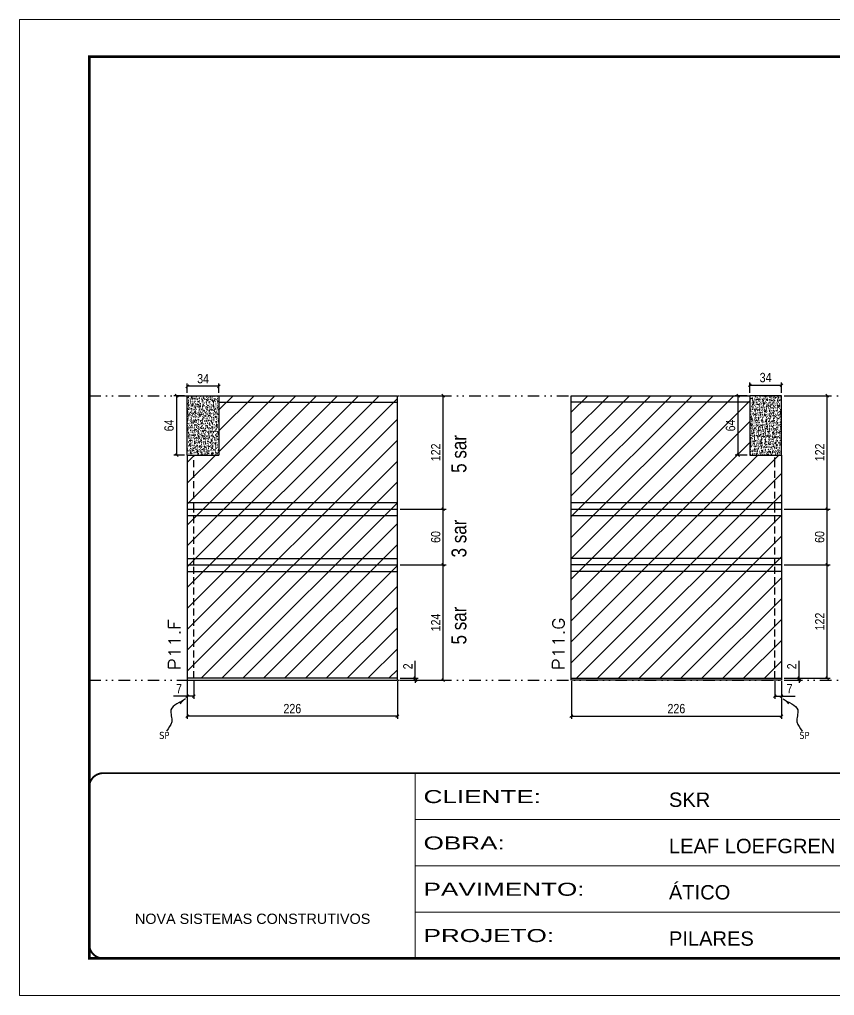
# Model space of a CAD drawing. Extents: x 14400 to 27878, y -21631 to 6985.
# Drawn here: x 16012 to 16889, y 1340 to 2390 of the extents above; entities that cross this region are included whole.
import ezdxf

# ---------------------------------------------------------------- set-up
doc = ezdxf.new("R2010")
doc.units = 0
for name, pattern in [('CONTINUO', [0]), ('DASHED', [0.75, 0.5, -0.25]), ('DIVIDE2', [0.625, 0.25, -0.125, 0, -0.125, 0, -0.125]), ('HIDDEN', [0.375, 0.25, -0.125])]:
    doc.linetypes.add(name, pattern=pattern)
for name, color, linetype in [('COTA', 241, 'Continuous'), ('NOMENCLATURA', 7, 'Continuous'), ('Nível', 160, 'Continuous'), ('Painéis', 200, 'Continuous'), ('SARR_2.2x7', 40, 'Continuous'), ('texto', 7, 'Continuous')]:
    doc.layers.add(name, color=color, linetype=linetype)
for name, color, linetype, lineweight in [('Folhas', 255, 'Continuous', 9), ('Hachura', 251, 'Continuous', 9), ('SARRAFO DE PRESSAO', 251, 'DASHED', 9), ('Texto Seção', 7, 'Continuous', 15)]:
    doc.layers.add(name, color=color, linetype=linetype, lineweight=lineweight)
doc.styles.add('ARIAL', font='arial.ttf')
doc.styles.add('ARIAL_NARROW', font='ARIALN.TTF', dxfattribs={"height": 0.2})
doc.styles.add('COTA TECNICA', font='techl___.ttf', dxfattribs={"height": 10})
doc.styles.add('COTA TECNICA-50', font='techl___.ttf', dxfattribs={"height": 10})
doc.styles.add('REGUA-120', font='ROMANS.shx', dxfattribs={"height": 15})
doc.styles.get("Standard").update_dxf_attribs({"font": 'arial.ttf'})
doc.styles.add('Tecnologia', font='')
doc.styles.get('Tecnologia').set_extended_font_data('Forgotten Futurist')
doc.dimstyles.new('COTA PAINEL-50', dxfattribs={"dimtxt": 10, "dimasz": 3, "dimexe": 3, "dimexo": 3, "dimgap": 3, "dimtad": 1, "dimdec": 1, "dimzin": 12, "dimdsep": 46, "dimtxsty": 'COTA TECNICA-50', "dimblk1": 'OBLIQUE', "dimblk2": 'OBLIQUE', "dimsah": 1, "dimcen": 0.9, "dimclrd": 4, "dimclre": 4, "dimclrt": 240, "dimadec": 1, "dimazin": 3, "dimtfac": 1, "dimtdec": 1, "dimtmove": 0, "dimatfit": 3, "dimfxl": 1, "dimtolj": 1, "dimtzin": 12, "dimarcsym": 0})
doc.dimstyles.new('PAINEL', dxfattribs={"dimtxt": 10, "dimasz": 3, "dimexe": 3, "dimexo": 3, "dimgap": 3, "dimtad": 1, "dimdec": 1, "dimzin": 12, "dimdsep": 46, "dimtxsty": 'COTA TECNICA', "dimblk1": 'OBLIQUE', "dimblk2": 'OBLIQUE', "dimsah": 1, "dimcen": 0.9, "dimclrd": 4, "dimclre": 4, "dimclrt": 240, "dimadec": 1, "dimazin": 3, "dimtfac": 1, "dimtdec": 1, "dimtmove": 0, "dimatfit": 3, "dimfxl": 1, "dimtolj": 1, "dimtzin": 12, "dimarcsym": 0})
doc.dimstyles.get("Standard").update_dxf_attribs({"dimtxt": 0.18, "dimasz": 0.18, "dimexe": 0.18, "dimexo": 0.0625, "dimgap": 0.09, "dimtad": 0, "dimtih": 1, "dimtoh": 1, "dimdec": 4, "dimzin": 0, "dimdsep": 46, "dimtxsty": 'Standard', "dimcen": 0.09, "dimadec": 0, "dimazin": 0, "dimtfac": 1, "dimtdec": 4, "dimtofl": 0, "dimtmove": 0, "dimatfit": 3, "dimfxl": 1, "dimtolj": 1, "dimtzin": 0, "dimarcsym": 0})

# ---------------------------------------------------------------- blocks, each defined once
blk = doc.blocks.new('9999999999')
at = {"color": 30, "linetype": 'CONTINUO'}
for p, q in [((98564.6, 34230.2), (98564.6, 34429.4)), ((98564.6, 34379.6), (99584, 34379.6)), ((98564.6, 34329.8), (99488, 34329.8)), ((98564.6, 34280), (99488, 34280))]:
    blk.add_line(p, q, dxfattribs=at)
at = {"color": 30, "linetype": 'CONTINUO', "const_width": 2}
blk.add_lwpolyline([(99584, 34230.2), (99584, 34414.4, 0.414214), (99569, 34429.4), (98229, 34429.4, 0.414214), (98214, 34414.4), (98214, 34245.2, 0.414214), (98229, 34230.2), (99584, 34230.2)], format="xyb", dxfattribs=at)
at = {"layer": 'Folhas'}
blk.add_lwpolyline([(98139, 34190.2), (99624, 34190.2), (99624, 35240.2), (98139, 35240.2)], close=True, dxfattribs=at)
at = {"layer": 'Folhas', "color": 30, "const_width": 3}
blk.add_lwpolyline([(98214, 34230.2), (99584, 34230.2), (99584, 35200.2), (98214, 35200.2)], close=True, dxfattribs=at)
at = {"color": 7, "linetype": 'Continuous', "ltscale": 5, "style": 'ARIAL'}
for s, height, p in [('SKR', 15.48, (98837.7, 34393.1)), ('LEAF LOEFGREN', 15.483, (98837.7, 34343.3)), ('ÁTICO', 15.48, (98837.7, 34293.5)), ('NOVA SISTEMAS CONSTRUTIVOS', 11.059, (98263.2, 34267.2)), ('PILARES', 15.48, (98837.7, 34243.7))]:
    blk.add_text(s, height=height, dxfattribs=at).set_placement(p)
at = {"layer": 'Folhas', "color": 7, "style": 'Tecnologia', "width": 1.5}
for s, p in [('CLIENTE:', (98573.7, 34397.2)), ('OBRA:', (98573.7, 34347.3)), ('PAVIMENTO:', (98573.7, 34297.5)), ('PROJETO:', (98573.7, 34247.7))]:
    blk.add_text(s, height=14, dxfattribs=at).set_placement(p)
blk = doc.blocks.new('_Oblique')
at = {"color": 0, "linetype": 'ByBlock', "lineweight": -2}
blk.add_line((-0.5, -0.5), (0.5, 0.5), dxfattribs=at)
blk = doc.blocks.new('*D1088')
at = {"layer": 'COTA', "color": 4, "lineweight": -2, "transparency": 16777216}
for p, q in [((16192.5, 1678.7), (16192.5, 1637.9)), ((16418.5, 1678.7), (16418.5, 1637.9)), ((16418.5, 1640.9), (16192.5, 1640.9))]:
    blk.add_line(p, q, dxfattribs=at)
at = {"layer": 'Defpoints', "color": 0, "transparency": 16777216}
for p in [(16192.5, 1681.7), (16418.5, 1681.7), (16192.5, 1640.9)]:
    blk.add_point(p, dxfattribs=at)
at = {"layer": 'COTA', "color": 4, "lineweight": -2, "transparency": 16777216, "xscale": 3, "yscale": 3, "zscale": 3, "rotation": 180}
blk.add_blockref('_Oblique', (16192.5, 1640.9), dxfattribs=at)
at = {"layer": 'COTA', "color": 4, "lineweight": -2, "transparency": 16777216, "xscale": 3, "yscale": 3, "zscale": 3}
blk.add_blockref('_Oblique', (16418.5, 1640.9), dxfattribs=at)
at = {"layer": 'COTA', "color": 240, "transparency": 16777216, "insert": (16305.5, 1649), "char_height": 10, "attachment_point": 5, "style": 'COTA TECNICA'}
blk.add_mtext('\\A1;226', dxfattribs=at)
blk = doc.blocks.new('*D1089')
at = {"layer": 'COTA', "color": 4, "lineweight": -2, "transparency": 16777216}
for p, q in [((16192.5, 1676.7), (16192.5, 1659.5)), ((16199.5, 1678.7), (16199.5, 1659.5)), ((16192.5, 1662.5), (16177.8, 1662.5)), ((16199.5, 1662.5), (16192.5, 1662.5))]:
    blk.add_line(p, q, dxfattribs=at)
at = {"layer": 'Defpoints', "color": 0, "transparency": 16777216}
for p in [(16199.5, 1681.7), (16192.5, 1679.7), (16192.5, 1662.5)]:
    blk.add_point(p, dxfattribs=at)
at = {"layer": 'COTA', "color": 4, "lineweight": -2, "transparency": 16777216, "xscale": 3, "yscale": 3, "zscale": 3, "rotation": 180}
blk.add_blockref('_Oblique', (16192.5, 1662.5), dxfattribs=at)
at = {"layer": 'COTA', "color": 4, "lineweight": -2, "transparency": 16777216, "xscale": 3, "yscale": 3, "zscale": 3}
blk.add_blockref('_Oblique', (16199.5, 1662.5), dxfattribs=at)
at = {"layer": 'COTA', "color": 240, "transparency": 16777216, "insert": (16183.6, 1670.5), "char_height": 10, "attachment_point": 5, "style": 'COTA TECNICA-50'}
blk.add_mtext('\\A1;7', dxfattribs=at)
blk = doc.blocks.new('*D1090')
at = {"layer": 'COTA', "color": 4, "lineweight": -2, "transparency": 16777216}
for p, q in [((16437.8, 1681.7), (16437.8, 1700.5)), ((16421.5, 1681.7), (16440.8, 1681.7)), ((16437.8, 1679.7), (16437.8, 1681.7)), ((16421.5, 1679.7), (16440.8, 1679.7)), ((16437.8, 1679.7), (16437.8, 1676.7))]:
    blk.add_line(p, q, dxfattribs=at)
at = {"layer": 'Defpoints', "color": 0, "transparency": 16777216}
for p in [(16418.5, 1681.7), (16418.5, 1679.7), (16437.8, 1679.7)]:
    blk.add_point(p, dxfattribs=at)
at = {"layer": 'COTA', "color": 4, "lineweight": -2, "transparency": 16777216, "xscale": 3, "yscale": 3, "zscale": 3}
for p, rotation in [((16437.8, 1681.7), 270), ((16437.8, 1679.7), 90)]:
    blk.add_blockref('_Oblique', p, dxfattribs=dict(at, rotation=rotation))
at = {"layer": 'COTA', "color": 240, "transparency": 16777216, "insert": (16429.8, 1694.5), "char_height": 10, "attachment_point": 5, "rotation": 90, "style": 'COTA TECNICA-50'}
blk.add_mtext('\\A1;2', dxfattribs=at)
blk = doc.blocks.new('*D1091')
at = {"layer": 'COTA', "color": 4, "linetype": 'ByBlock', "lineweight": -2, "transparency": 16777216}
for p, q in [((16421.5, 1803.7), (16470.9, 1803.7)), ((16467.9, 1679.7), (16467.9, 1803.7)), ((16421.5, 1679.7), (16470.9, 1679.7))]:
    blk.add_line(p, q, dxfattribs=at)
at = {"layer": 'Defpoints', "color": 0, "linetype": 'ByBlock', "transparency": 16777216}
for p in [(16418.5, 1803.7), (16467.9, 1803.7), (16418.5, 1679.7)]:
    blk.add_point(p, dxfattribs=at)
at = {"layer": 'COTA', "color": 4, "linetype": 'ByBlock', "lineweight": -2, "transparency": 16777216, "xscale": 3, "yscale": 3, "zscale": 3}
for p, rotation in [((16467.9, 1803.7), 90), ((16467.9, 1679.7), 270)]:
    blk.add_blockref('_Oblique', p, dxfattribs=dict(at, rotation=rotation))
at = {"layer": 'COTA', "color": 240, "linetype": 'ByBlock', "transparency": 16777216, "insert": (16459.8, 1741.7), "char_height": 10, "attachment_point": 5, "rotation": 90, "style": 'COTA TECNICA'}
blk.add_mtext('\\A1;124', dxfattribs=at)
blk = doc.blocks.new('*D1098')
at = {"layer": 'COTA', "color": 4, "lineweight": -2, "transparency": 16777216}
for p, q in [((16605.7, 1678.7), (16605.7, 1637.9)), ((16831.7, 1678.7), (16831.7, 1637.9)), ((16605.7, 1640.9), (16831.7, 1640.9))]:
    blk.add_line(p, q, dxfattribs=at)
at = {"layer": 'Defpoints', "color": 0, "transparency": 16777216}
for p in [(16605.7, 1681.7), (16831.7, 1681.7), (16831.7, 1640.9)]:
    blk.add_point(p, dxfattribs=at)
at = {"layer": 'COTA', "color": 4, "lineweight": -2, "transparency": 16777216, "xscale": 3, "yscale": 3, "zscale": 3, "rotation": 180}
blk.add_blockref('_Oblique', (16605.7, 1640.9), dxfattribs=at)
at = {"layer": 'COTA', "color": 4, "lineweight": -2, "transparency": 16777216, "xscale": 3, "yscale": 3, "zscale": 3}
blk.add_blockref('_Oblique', (16831.7, 1640.9), dxfattribs=at)
at = {"layer": 'COTA', "color": 240, "transparency": 16777216, "insert": (16718.7, 1649), "char_height": 10, "attachment_point": 5, "style": 'COTA TECNICA'}
blk.add_mtext('\\A1;226', dxfattribs=at)
blk = doc.blocks.new('*D1099')
at = {"layer": 'COTA', "color": 4, "lineweight": -2, "transparency": 16777216}
for p, q in [((16824.7, 1678.7), (16824.7, 1659.5)), ((16831.7, 1676.7), (16831.7, 1659.5)), ((16824.7, 1662.5), (16831.7, 1662.5)), ((16831.7, 1662.5), (16846.4, 1662.5))]:
    blk.add_line(p, q, dxfattribs=at)
at = {"layer": 'Defpoints', "color": 0, "transparency": 16777216}
for p in [(16824.7, 1681.7), (16831.7, 1679.7), (16831.7, 1662.5)]:
    blk.add_point(p, dxfattribs=at)
at = {"layer": 'COTA', "color": 4, "lineweight": -2, "transparency": 16777216, "xscale": 3, "yscale": 3, "zscale": 3, "rotation": 180}
blk.add_blockref('_Oblique', (16824.7, 1662.5), dxfattribs=at)
at = {"layer": 'COTA', "color": 4, "lineweight": -2, "transparency": 16777216, "xscale": 3, "yscale": 3, "zscale": 3}
blk.add_blockref('_Oblique', (16831.7, 1662.5), dxfattribs=at)
at = {"layer": 'COTA', "color": 240, "transparency": 16777216, "insert": (16840.5, 1670.5), "char_height": 10, "attachment_point": 5, "style": 'COTA TECNICA-50'}
blk.add_mtext('\\A1;7', dxfattribs=at)
blk = doc.blocks.new('*D1100')
at = {"layer": 'COTA', "color": 4, "lineweight": -2, "transparency": 16777216}
for p, q in [((16850.9, 1681.7), (16850.9, 1700.5)), ((16834.7, 1681.7), (16853.9, 1681.7)), ((16850.9, 1679.7), (16850.9, 1681.7)), ((16834.7, 1679.7), (16853.9, 1679.7)), ((16850.9, 1679.7), (16850.9, 1676.7))]:
    blk.add_line(p, q, dxfattribs=at)
at = {"layer": 'Defpoints', "color": 0, "transparency": 16777216}
for p in [(16831.7, 1681.7), (16831.7, 1679.7), (16850.9, 1679.7)]:
    blk.add_point(p, dxfattribs=at)
at = {"layer": 'COTA', "color": 4, "lineweight": -2, "transparency": 16777216, "xscale": 3, "yscale": 3, "zscale": 3}
for p, rotation in [((16850.9, 1681.7), 270), ((16850.9, 1679.7), 90)]:
    blk.add_blockref('_Oblique', p, dxfattribs=dict(at, rotation=rotation))
at = {"layer": 'COTA', "color": 240, "transparency": 16777216, "insert": (16842.9, 1694.5), "char_height": 10, "attachment_point": 5, "rotation": 90, "style": 'COTA TECNICA-50'}
blk.add_mtext('\\A1;2', dxfattribs=at)
blk = doc.blocks.new('*D1101')
at = {"layer": 'COTA', "color": 4, "lineweight": -2, "transparency": 16777216}
for p, q in [((16797.7, 1988.7), (16797.7, 2000)), ((16797.7, 1997), (16831.7, 1997)), ((16831.7, 1988.7), (16831.7, 2000))]:
    blk.add_line(p, q, dxfattribs=at)
at = {"layer": 'Defpoints', "color": 0, "transparency": 16777216}
for p in [(16831.7, 1997), (16797.7, 1985.7), (16831.7, 1985.7)]:
    blk.add_point(p, dxfattribs=at)
at = {"layer": 'COTA', "color": 4, "lineweight": -2, "transparency": 16777216, "xscale": 3, "yscale": 3, "zscale": 3, "rotation": 180}
blk.add_blockref('_Oblique', (16797.7, 1997), dxfattribs=at)
at = {"layer": 'COTA', "color": 4, "lineweight": -2, "transparency": 16777216, "xscale": 3, "yscale": 3, "zscale": 3}
blk.add_blockref('_Oblique', (16831.7, 1997), dxfattribs=at)
at = {"layer": 'COTA', "color": 240, "transparency": 16777216, "insert": (16814.7, 2005.2), "char_height": 10, "attachment_point": 5, "style": 'COTA TECNICA'}
blk.add_mtext('\\A1;34', dxfattribs=at)
blk = doc.blocks.new('*D1102')
at = {"layer": 'COTA', "color": 4, "lineweight": -2, "transparency": 16777216}
for p, q in [((16834.7, 1803.7), (16884, 1803.7)), ((16881, 1681.7), (16881, 1803.7)), ((16834.7, 1681.7), (16884, 1681.7))]:
    blk.add_line(p, q, dxfattribs=at)
at = {"layer": 'Defpoints', "color": 0, "transparency": 16777216}
for p in [(16831.7, 1803.7), (16881, 1803.7), (16831.7, 1681.7)]:
    blk.add_point(p, dxfattribs=at)
at = {"layer": 'COTA', "color": 4, "lineweight": -2, "transparency": 16777216, "xscale": 3, "yscale": 3, "zscale": 3}
for p, rotation in [((16881, 1803.7), 90), ((16881, 1681.7), 270)]:
    blk.add_blockref('_Oblique', p, dxfattribs=dict(at, rotation=rotation))
at = {"layer": 'COTA', "color": 240, "transparency": 16777216, "insert": (16873, 1742.7), "char_height": 10, "attachment_point": 5, "rotation": 90, "style": 'COTA TECNICA'}
blk.add_mtext('\\A1;122', dxfattribs=at)
blk = doc.blocks.new('*D1103')
at = {"layer": 'COTA', "color": 4, "lineweight": -2, "transparency": 16777216}
for p, q in [((16794.7, 1985.7), (16782.1, 1985.7)), ((16785.1, 1921.7), (16785.1, 1985.7)), ((16794.7, 1921.7), (16782.1, 1921.7))]:
    blk.add_line(p, q, dxfattribs=at)
at = {"layer": 'Defpoints', "color": 0, "transparency": 16777216}
for p in [(16785.1, 1985.7), (16797.7, 1985.7), (16797.7, 1921.7)]:
    blk.add_point(p, dxfattribs=at)
at = {"layer": 'COTA', "color": 4, "lineweight": -2, "transparency": 16777216, "xscale": 3, "yscale": 3, "zscale": 3}
for p, rotation in [((16785.1, 1985.7), 90), ((16785.1, 1921.7), 270)]:
    blk.add_blockref('_Oblique', p, dxfattribs=dict(at, rotation=rotation))
at = {"layer": 'COTA', "color": 240, "transparency": 16777216, "insert": (16777, 1953.7), "char_height": 10, "attachment_point": 5, "rotation": 90, "style": 'COTA TECNICA'}
blk.add_mtext('\\A1;64', dxfattribs=at)
blk = doc.blocks.new('*D1119')
at = {"layer": 'COTA', "color": 4, "lineweight": -2, "transparency": 16777216}
for p, q in [((16421.5, 1863.7), (16470.9, 1863.7)), ((16467.9, 1803.7), (16467.9, 1863.7)), ((16421.5, 1803.7), (16470.9, 1803.7))]:
    blk.add_line(p, q, dxfattribs=at)
at = {"layer": 'Defpoints', "color": 0, "transparency": 16777216}
for p in [(16418.5, 1863.7), (16467.9, 1863.7), (16418.5, 1803.7)]:
    blk.add_point(p, dxfattribs=at)
at = {"layer": 'COTA', "color": 4, "lineweight": -2, "transparency": 16777216, "xscale": 3, "yscale": 3, "zscale": 3}
for p, rotation in [((16467.9, 1863.7), 90), ((16467.9, 1803.7), 270)]:
    blk.add_blockref('_Oblique', p, dxfattribs=dict(at, rotation=rotation))
at = {"layer": 'COTA', "color": 240, "transparency": 16777216, "insert": (16459.8, 1833.7), "char_height": 10, "attachment_point": 5, "rotation": 90, "style": 'COTA TECNICA'}
blk.add_mtext('\\A1;60', dxfattribs=at)
blk = doc.blocks.new('*D1120')
at = {"layer": 'COTA', "color": 4, "lineweight": -2, "transparency": 16777216}
for p, q in [((16421.5, 1985.7), (16470.9, 1985.7)), ((16467.9, 1863.7), (16467.9, 1985.7)), ((16421.5, 1863.7), (16470.9, 1863.7))]:
    blk.add_line(p, q, dxfattribs=at)
at = {"layer": 'Defpoints', "color": 0, "transparency": 16777216}
for p in [(16418.5, 1985.7), (16467.9, 1985.7), (16418.5, 1863.7)]:
    blk.add_point(p, dxfattribs=at)
at = {"layer": 'COTA', "color": 4, "lineweight": -2, "transparency": 16777216, "xscale": 3, "yscale": 3, "zscale": 3}
for p, rotation in [((16467.9, 1985.7), 90), ((16467.9, 1863.7), 270)]:
    blk.add_blockref('_Oblique', p, dxfattribs=dict(at, rotation=rotation))
at = {"layer": 'COTA', "color": 240, "transparency": 16777216, "insert": (16459.8, 1924.7), "char_height": 10, "attachment_point": 5, "rotation": 90, "style": 'COTA TECNICA'}
blk.add_mtext('\\A1;122', dxfattribs=at)
blk = doc.blocks.new('*D1121')
at = {"layer": 'COTA', "color": 4, "lineweight": -2, "transparency": 16777216}
for p, q in [((16192.5, 1988.7), (16192.5, 1998.8)), ((16226.5, 1995.8), (16192.5, 1995.8)), ((16226.5, 1988.7), (16226.5, 1998.8))]:
    blk.add_line(p, q, dxfattribs=at)
at = {"layer": 'Defpoints', "color": 0, "transparency": 16777216}
for p in [(16192.5, 1995.8), (16192.5, 1985.7), (16226.5, 1985.7)]:
    blk.add_point(p, dxfattribs=at)
at = {"layer": 'COTA', "color": 4, "lineweight": -2, "transparency": 16777216, "xscale": 3, "yscale": 3, "zscale": 3, "rotation": 180}
blk.add_blockref('_Oblique', (16192.5, 1995.8), dxfattribs=at)
at = {"layer": 'COTA', "color": 4, "lineweight": -2, "transparency": 16777216, "xscale": 3, "yscale": 3, "zscale": 3}
blk.add_blockref('_Oblique', (16226.5, 1995.8), dxfattribs=at)
at = {"layer": 'COTA', "color": 240, "transparency": 16777216, "insert": (16209.5, 2004), "char_height": 10, "attachment_point": 5, "style": 'COTA TECNICA'}
blk.add_mtext('\\A1;34', dxfattribs=at)
blk = doc.blocks.new('*D1122')
at = {"layer": 'COTA', "color": 4, "lineweight": -2, "transparency": 16777216}
for p, q in [((16189.5, 1985.7), (16178, 1985.7)), ((16181, 1985.7), (16181, 1921.7)), ((16189.5, 1921.7), (16178, 1921.7))]:
    blk.add_line(p, q, dxfattribs=at)
at = {"layer": 'Defpoints', "color": 0, "transparency": 16777216}
for p in [(16192.5, 1985.7), (16181, 1921.7), (16192.5, 1921.7)]:
    blk.add_point(p, dxfattribs=at)
at = {"layer": 'COTA', "color": 4, "lineweight": -2, "transparency": 16777216, "xscale": 3, "yscale": 3, "zscale": 3}
for p, rotation in [((16181, 1985.7), 90), ((16181, 1921.7), 270)]:
    blk.add_blockref('_Oblique', p, dxfattribs=dict(at, rotation=rotation))
at = {"layer": 'COTA', "color": 240, "transparency": 16777216, "insert": (16172.9, 1953.7), "char_height": 10, "attachment_point": 5, "rotation": 90, "style": 'COTA TECNICA'}
blk.add_mtext('\\A1;64', dxfattribs=at)
blk = doc.blocks.new('*D1123')
at = {"layer": 'COTA', "color": 4, "lineweight": -2, "transparency": 16777216}
for p, q in [((16834.7, 1863.7), (16884, 1863.7)), ((16881, 1803.7), (16881, 1863.7)), ((16834.7, 1803.7), (16884, 1803.7))]:
    blk.add_line(p, q, dxfattribs=at)
at = {"layer": 'Defpoints', "color": 0, "transparency": 16777216}
for p in [(16831.7, 1863.7), (16881, 1863.7), (16831.7, 1803.7)]:
    blk.add_point(p, dxfattribs=at)
at = {"layer": 'COTA', "color": 4, "lineweight": -2, "transparency": 16777216, "xscale": 3, "yscale": 3, "zscale": 3}
for p, rotation in [((16881, 1863.7), 90), ((16881, 1803.7), 270)]:
    blk.add_blockref('_Oblique', p, dxfattribs=dict(at, rotation=rotation))
at = {"layer": 'COTA', "color": 240, "transparency": 16777216, "insert": (16872.9, 1833.7), "char_height": 10, "attachment_point": 5, "rotation": 90, "style": 'COTA TECNICA'}
blk.add_mtext('\\A1;60', dxfattribs=at)
blk = doc.blocks.new('*D1124')
at = {"layer": 'COTA', "color": 4, "lineweight": -2, "transparency": 16777216}
for p, q in [((16834.7, 1985.7), (16884, 1985.7)), ((16881, 1863.7), (16881, 1985.7)), ((16834.7, 1863.7), (16884, 1863.7))]:
    blk.add_line(p, q, dxfattribs=at)
at = {"layer": 'Defpoints', "color": 0, "transparency": 16777216}
for p in [(16831.7, 1985.7), (16881, 1985.7), (16831.7, 1863.7)]:
    blk.add_point(p, dxfattribs=at)
at = {"layer": 'COTA', "color": 4, "lineweight": -2, "transparency": 16777216, "xscale": 3, "yscale": 3, "zscale": 3}
for p, rotation in [((16881, 1985.7), 90), ((16881, 1863.7), 270)]:
    blk.add_blockref('_Oblique', p, dxfattribs=dict(at, rotation=rotation))
at = {"layer": 'COTA', "color": 240, "transparency": 16777216, "insert": (16873, 1924.7), "char_height": 10, "attachment_point": 5, "rotation": 90, "style": 'COTA TECNICA'}
blk.add_mtext('\\A1;122', dxfattribs=at)

msp = doc.modelspace()

# ---------------------------------------------------------------- hatches: boundary and pattern name
at = {"layer": 'COTA'}
h = msp.add_hatch(dxfattribs=at)
h.set_pattern_fill('AR-CONC', color=256, scale=0.03)
h.set_pattern_definition([(50, (-3642.6526, -1148.575), (5.4655401, -0.4781726), [0.5715, -6.2865]), (355, (-3642.6526, -1148.575), (-1.0573026, 5.7317054), [0.4572, -5.0292175]), (100.451445, (-3642.197, -1148.615), (4.4082374, 5.2535326), [0.4857003, -5.3427073]), (46.1842, (-3642.6526, -1147.051), (8.1323712, -1.2612698), [0.85725, -9.42975]), (96.635558, (-3641.975, -1147.156), (7.122124, 7.4227837), [0.7285507, -8.0140682]), (351.18415, (-3642.653, -1147.051), (7.122124, 7.4227837), [0.685799, -7.543792]), (21, (-3641.8906, -1147.432), (4.5484317, -3.0679559), [0.5715, -6.2865]), (326, (-3641.8906, -1147.432), (1.8540609, 5.525639), [0.4572, -5.0292]), (71.451445, (-3641.5116, -1147.688), (6.4024926, 2.457683), [0.4857003, -5.3426981]), (37.5, (-3642.6526, -1148.5751), (0.0926581, 2.53665117), [0, -4.96824, 0, -5.1054, 0, -5.04825]), (7.5, (-3642.6526, -1148.575), (2.00458988, 3.00541724), [0, -2.91084, 0, -4.85394, 0, -1.92405]), (327.5, (-3644.3519, -1148.5751), (4.06771786, -0.17186232), [0, -1.905, 0, -5.9436, 0, -7.8867]), (317.5, (-3645.114, -1148.575), (4.44387544, 0.7627947), [0, -2.4765, 0, -3.94716, 0, -5.6007])])
h.paths.add_polyline_path([(16226.506, 1985.71), (16192.506, 1985.71), (16192.506, 1921.71), (16226.506, 1921.71)])
h = msp.add_hatch(dxfattribs=at)
h.set_pattern_fill('AR-CONC', color=256, scale=0.03)
h.set_pattern_definition([(50, (-2825.712, 2267.15), (5.4655401, -0.4781726), [0.5715, -6.2865]), (355, (-2825.712, 2267.15), (-1.0573026, 5.7317054), [0.4572, -5.0292175]), (100.451445, (-2825.257, 2267.1104), (4.4082374, 5.2535326), [0.4857003, -5.3427073]), (46.1842, (-2825.712, 2268.674), (8.1323712, -1.2612698), [0.85725, -9.42975]), (96.635558, (-2825.0345, 2268.569), (7.122124, 7.4227837), [0.7285507, -8.0140682]), (351.18415, (-2825.712, 2268.674), (7.122124, 7.4227837), [0.685799, -7.543792]), (21, (-2824.95, 2268.293), (4.5484317, -3.0679559), [0.5715, -6.2865]), (326, (-2824.95, 2268.293), (1.8540609, 5.525639), [0.4572, -5.0292]), (71.451445, (-2824.571, 2268.0376), (6.4024926, 2.457683), [0.4857003, -5.3426981]), (37.5, (-2825.7122, 2267.1502), (0.0926581, 2.53665117), [0, -4.96824, 0, -5.1054, 0, -5.04825]), (7.5, (-2825.7122, 2267.1502), (2.00458988, 3.00541724), [0, -2.91084, 0, -4.85394, 0, -1.92405]), (327.5, (-2827.4115, 2267.1502), (4.06771786, -0.17186232), [0, -1.905, 0, -5.9436, 0, -7.8867]), (317.5, (-2828.1735, 2267.1502), (4.44387544, 0.7627947), [0, -2.4765, 0, -3.94716, 0, -5.6007])])
h.paths.add_polyline_path([(16797.657, 1921.71), (16831.657, 1921.71), (16831.657, 1985.71), (16797.657, 1985.71)])
at = {"layer": 'Hachura'}
h = msp.add_hatch(dxfattribs=at)
h.set_pattern_fill('ANSI31', color=256, scale=5)
h.paths.add_polyline_path([(16418.506, 1985.71), (16226.506, 1985.71), (16226.506, 1921.71), (16192.506, 1921.71), (16192.506, 1863.71), (16418.506, 1863.71)])
h.paths.add_polyline_path([(16831.657, 1921.71), (16797.657, 1921.71), (16797.657, 1985.71), (16605.657, 1985.71), (16605.657, 1863.71), (16831.657, 1863.71)])
h.paths.add_polyline_path([(16831.657, 1863.71), (16605.657, 1863.71), (16605.657, 1803.71), (16831.657, 1803.71)])
h.paths.add_polyline_path([(16418.506, 1863.71), (16192.506, 1863.71), (16192.506, 1803.71), (16418.506, 1803.71)])
h.paths.add_polyline_path([(16418.506, 1803.71), (16192.506, 1803.71), (16192.506, 1681.71), (16418.506, 1681.71)])
h.paths.add_polyline_path([(16831.657, 1803.71), (16605.657, 1803.71), (16605.657, 1681.71), (16831.657, 1681.71)])
h.paths.add_polyline_path([(17276.351, 1803.71), (17032.351, 1803.71), (17032.351, 1681.71), (17276.351, 1681.71)])
h.paths.add_polyline_path([(17276.351, 1849.71), (17032.351, 1849.71), (17032.351, 1803.71), (17276.351, 1803.71)])
h.paths.add_polyline_path([(17292.351, 1849.71), (17276.351, 1849.71), (17276.351, 1803.71), (17292.351, 1803.71)])
h.paths.add_polyline_path([(17292.351, 1803.71), (17276.351, 1803.71), (17276.351, 1681.71), (17292.351, 1681.71)])

# ---------------------------------------------------------------- linework, layer by layer
at = {"layer": 'COTA'}
for p, q in [((16192.506, 1921.71), (16192.506, 1985.71)), ((16192.506, 1985.71), (16226.506, 1985.71)), ((16831.657, 1985.71), (16797.657, 1985.71)), ((16831.657, 1921.71), (16831.657, 1985.71))]:
    msp.add_line(p, q, dxfattribs=at)
at = {"layer": 'Nível', "color": 4, "linetype": 'DIVIDE2', "ltscale": 50}
for p, q in [((16086.967, 1985.71), (17456.967, 1985.71)), ((16086.967, 1679.71), (17456.967, 1679.71))]:
    msp.add_line(p, q, dxfattribs=at)
at = {"layer": 'Painéis'}
for p, q in [((16226.506, 1985.71), (16418.506, 1985.71)), ((16226.506, 1985.71), (16226.506, 1921.71)), ((16418.506, 1681.71), (16418.506, 1985.71)), ((16605.657, 1681.71), (16605.657, 1985.71)), ((16605.657, 1985.71), (16797.657, 1985.71)), ((16797.657, 1985.71), (16797.657, 1921.71)), ((16192.506, 1921.71), (16192.506, 1681.71)), ((16192.506, 1921.71), (16226.506, 1921.71)), ((16797.657, 1921.71), (16831.657, 1921.71)), ((16831.657, 1921.71), (16831.657, 1681.71)), ((16192.506, 1863.71), (16418.506, 1863.71)), ((16605.657, 1863.71), (16831.657, 1863.71)), ((16192.506, 1803.71), (16418.506, 1803.71)), ((16831.657, 1803.71), (16605.657, 1803.71))]:
    msp.add_line(p, q, dxfattribs=at)
for points in [[(16418.506, 1681.71), (16192.506, 1681.71), (16192.506, 1679.71), (16418.506, 1679.71)], [(16605.657, 1681.71), (16831.657, 1681.71), (16831.657, 1679.71), (16605.657, 1679.71)]]:
    msp.add_lwpolyline(points, close=True, dxfattribs=at)
at = {"layer": 'SARR_2.2x7'}
for p, q in [((16226.506, 1978.71), (16418.506, 1978.71)), ((16797.657, 1978.71), (16605.657, 1978.71)), ((16192.506, 1870.71), (16418.506, 1870.71)), ((16605.657, 1870.71), (16831.657, 1870.71)), ((16192.506, 1856.71), (16418.506, 1856.71)), ((16605.657, 1856.71), (16831.657, 1856.71)), ((16192.506, 1810.71), (16418.506, 1810.71)), ((16831.657, 1810.71), (16605.657, 1810.71)), ((16192.506, 1796.71), (16418.506, 1796.71)), ((16831.657, 1796.71), (16605.657, 1796.71))]:
    msp.add_line(p, q, dxfattribs=at)
at = {"layer": 'SARR_2.2x7', "linetype": 'HIDDEN', "ltscale": 30}
for p, q in [((16199.506, 1863.71), (16199.506, 1921.71)), ((16824.657, 1911.71), (16824.657, 1921.71)), ((16824.657, 1863.71), (16824.657, 1911.71)), ((16824.657, 1911.71), (16824.657, 1911.71)), ((16199.506, 1803.71), (16199.506, 1863.71)), ((16824.657, 1803.71), (16824.657, 1863.71)), ((16199.506, 1681.71), (16199.506, 1803.71)), ((16824.657, 1681.71), (16824.657, 1803.71))]:
    msp.add_line(p, q, dxfattribs=at)

# ---------------------------------------------------------------- block references
at = {"layer": 'SARRAFO DE PRESSAO', "color": 6, "linetype": 'ByBlock'}
msp.add_blockref('9999999999', (-82127.011, -32849.778), dxfattribs=at)

# ---------------------------------------------------------------- texts
at = {"layer": 'NOMENCLATURA', "style": 'ARIAL_NARROW'}
for s, p in [('5 sar', (16492.749, 1902.666)), ('3 sar', (16492.749, 1811.666)), ('5 sar', (16492.749, 1718.034))]:
    msp.add_text(s, height=16, rotation=90, dxfattribs=at).set_placement(p)
at = {"layer": 'texto', "color": 0, "char_height": 7.5, "attachment_point": 5}
for insert in [(16167.729, 1620.219), (16856.434, 1620.219)]:
    msp.add_mtext('{\\fTahoma|b0|i0|c0|p34;\\C4;SP}', dxfattribs=dict(at, insert=insert))
at = {"layer": 'Texto Seção', "style": 'REGUA-120', "width": 1.1}
for s, p in [('P11.F', (16185.257, 1690.473)), ('P11.G', (16598.408, 1690.473))]:
    msp.add_text(s, height=13, rotation=90, dxfattribs=at).set_placement(p)

# ---------------------------------------------------------------- dimensions: what is measured, and where the dimension line sits
at = {"layer": 'COTA'}
for base, p1, p2, dimstyle, picture, middle in [((16192.506, 1995.791), (16226.506, 1985.71), (16192.506, 1985.71), 'PAINEL', '*D1121', (16209.506, 2004.01)), ((16831.657, 1662.468), (16824.657, 1681.71), (16831.657, 1679.71), 'COTA PAINEL-50', '*D1099', (16840.523, 1670.541))]:
    dim = msp.add_linear_dim(base=base, p1=p1, p2=p2, dimstyle=dimstyle, dxfattribs=at)
    dim.commit()
    dim.dimension.update_dxf_attribs({"geometry": picture, "text_midpoint": middle})
for base, p1, p2, angle, dimstyle, picture, middle in [((16831.657, 1996.952), (16797.657, 1985.71), (16831.657, 1985.71), 180, 'PAINEL', '*D1101', (16814.657, 2005.172)), ((16181.045, 1921.71), (16192.506, 1985.71), (16192.506, 1921.71), 90, 'PAINEL', '*D1122', (16172.942, 1953.71)), ((16785.098, 1985.71), (16797.657, 1921.71), (16797.657, 1985.71), 90, 'PAINEL', '*D1103', (16776.996, 1953.71)), ((16467.874, 1863.71), (16418.506, 1803.71), (16418.506, 1863.71), 90, 'PAINEL', '*D1119', (16459.771, 1833.71)), ((16881.025, 1863.71), (16831.657, 1803.71), (16831.657, 1863.71), 90, 'PAINEL', '*D1123', (16872.922, 1833.71)), ((16881.025, 1803.71), (16831.657, 1681.71), (16831.657, 1803.71), 90, 'PAINEL', '*D1102', (16872.966, 1742.71)), ((16192.506, 1662.468), (16199.506, 1681.71), (16192.506, 1679.71), 180, 'COTA PAINEL-50', '*D1089', (16183.641, 1670.541))]:
    dim = msp.add_linear_dim(base=base, p1=p1, p2=p2, angle=angle, dimstyle=dimstyle, dxfattribs=at)
    dim.commit()
    dim.dimension.update_dxf_attribs({"geometry": picture, "text_midpoint": middle})
for base, p1, p2, angle, override, picture, middle in [((16467.874, 1985.71), (16418.506, 1863.71), (16418.506, 1985.71), 90, {"dimtmove": 1}, '*D1120', (16459.815, 1924.71)), ((16881.025, 1985.71), (16831.657, 1863.71), (16831.657, 1985.71), 90, {"dimtmove": 1}, '*D1124', (16872.966, 1924.71)), ((16192.506, 1640.887), (16418.506, 1681.71), (16192.506, 1681.71), 180, {"dimarcsym": 2}, '*D1088', (16305.506, 1648.989))]:
    dim = msp.add_linear_dim(base=base, p1=p1, p2=p2, angle=angle, dimstyle='PAINEL', override=override, dxfattribs=at)
    dim.commit()
    dim.dimension.update_dxf_attribs({"geometry": picture, "text_midpoint": middle})
at = {"layer": 'COTA', "linetype": 'ByBlock'}
dim = msp.add_aligned_dim(p1=(16418.506, 1679.71), p2=(16418.506, 1803.71), distance=-49.367, dimstyle='PAINEL', dxfattribs=at)
dim.commit()
dim.dimension.update_dxf_attribs({"geometry": '*D1091', "text_midpoint": (16459.801, 1741.71)})
at = {"layer": 'COTA'}
for base, p1, p2, picture, middle in [((16437.765, 1679.71), (16418.506, 1681.71), (16418.506, 1679.71), '*D1090', (16437.765, 1694.457)), ((16850.915, 1679.71), (16831.657, 1681.71), (16831.657, 1679.71), '*D1100', (16850.915, 1694.457))]:
    dim = msp.add_linear_dim(base=base, p1=p1, p2=p2, angle=90, dimstyle='COTA PAINEL-50', dxfattribs=at)
    dim.commit()
    dim.dimension.update_dxf_attribs({"geometry": picture, "text_midpoint": middle, "dimtype": 160})
dim = msp.add_linear_dim(base=(16831.657, 1640.887), p1=(16605.657, 1681.71), p2=(16831.657, 1681.71), dimstyle='PAINEL', override={"dimarcsym": 2}, dxfattribs=at)
dim.commit()
dim.dimension.update_dxf_attribs({"geometry": '*D1098', "text_midpoint": (16718.657, 1648.989)})

# ---------------------------------------------------------------- leaders
at = {"layer": 'COTA', "path_type": 1}
for points in [[(16190.677, 1659.529), (16174.892, 1647.694), (16175.817, 1634.688), (16170.265, 1624.906)], [(16833.486, 1659.529), (16849.271, 1647.694), (16848.346, 1634.688), (16853.899, 1624.906)]]:
    msp.add_leader(points, dimstyle='Standard', override={"dimasz": 8}, dxfattribs=at)

doc.saveas('drawing.dxf')
